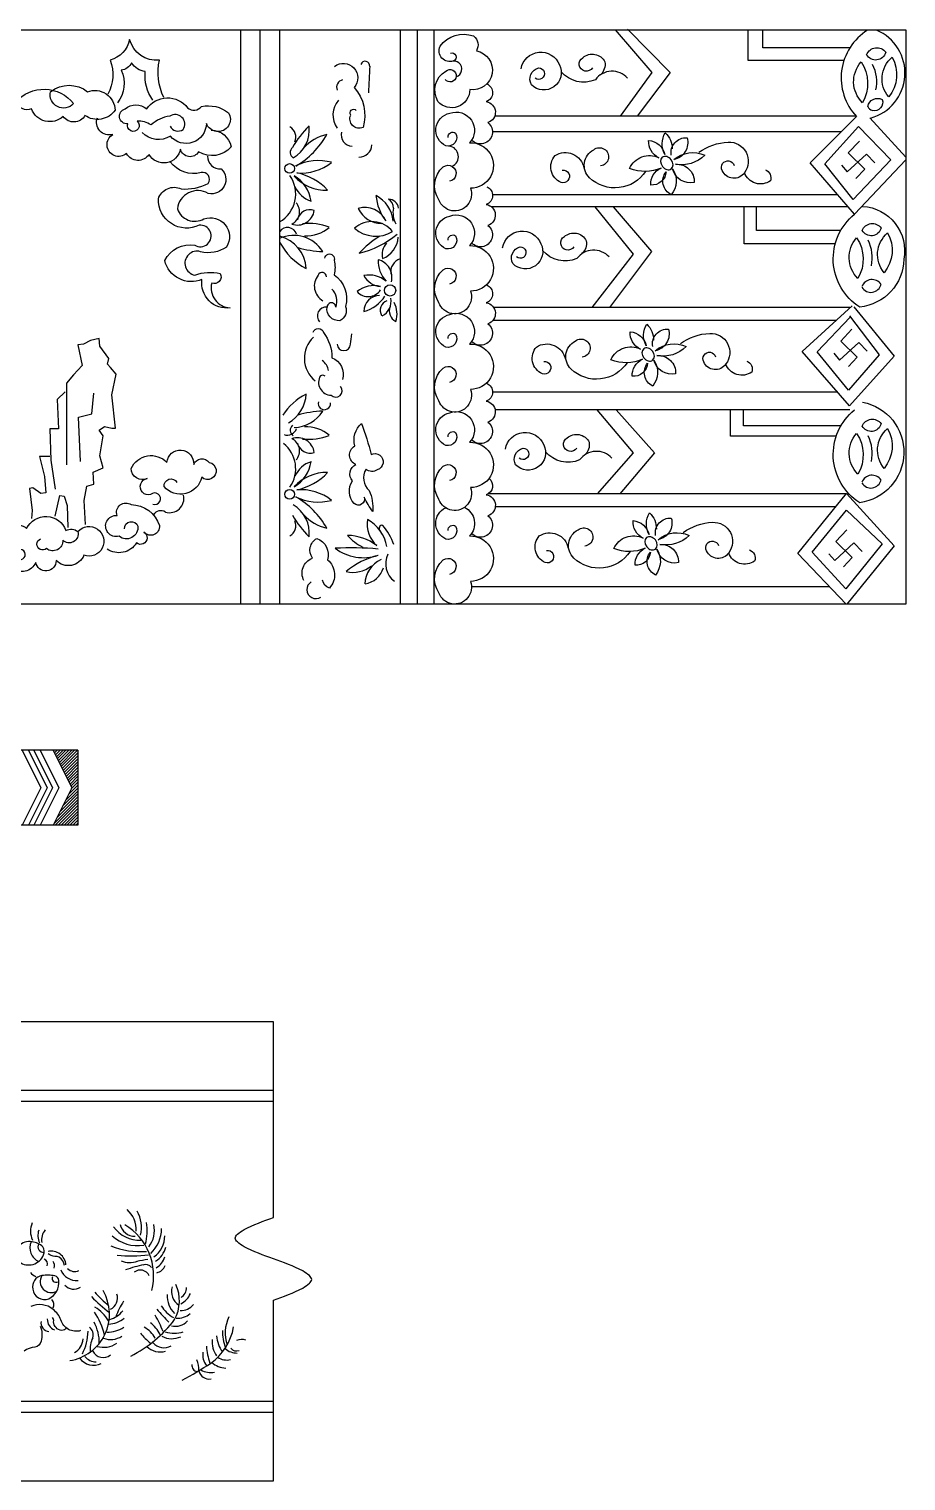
# Model space of a CAD drawing. Extents: x -66030 to 95157, y -13132 to 45879.
# Drawn here: x -40312 to -39549, y 3400 to 4665 of the extents above; entities that cross this region are included whole.
import ezdxf

# ---------------------------------------------------------------- set-up
doc = ezdxf.new("R2010")
doc.units = 0
doc.header["$LTSCALE"] = 100
doc.header["$MEASUREMENT"] = 0
for name, color, linetype in [('3', 11, 'CONTINUOUS'), ('4', 121, 'CONTINUOUS'), ('BH', 21, 'CONTINUOUS')]:
    doc.layers.add(name, color=color, linetype=linetype)

# ---------------------------------------------------------------- blocks, each defined once
blk = doc.blocks.new('A$C08F46242')
at = {"layer": '3'}
for p, q in [((1963.8, 500), (1963.8, 0)), ((1980.9, 500), (1980.9, 0)), ((1998, 500), (1998, 0)), ((2103, 500), (2103, 0)), ((2117.7, 500), (2117.7, 0)), ((2132.3, 500), (2132.3, 0))]:
    blk.add_line(p, q, dxfattribs=at)
for points in [[(2146.7, 479.9, -0.978401), (2149.3, 472.9, -0.652992), (2137.7, 485.8, -0.334643), (2166.9, 494.8, -0.382986), (2169.3, 481.8, -0.987092), (2163.6, 448.2, -0.698473), (2135.8, 437.8, -0.410562), (2142.7, 464.2, -2.566179), (2142, 456.9)], [(1897.3, 441.2, -0.175038), (1893.3, 473.7, -0.369752), (1867.4, 491.7, -0.276229), (1850.4, 473.7, -0.226228), (1848.4, 444.2, -0.226228)], [(2208.3, 466.2, -0.756054), (2241.6, 469.8, -0.855662), (2217.2, 452.3, -0.486193), (2223.6, 467, -1.428816), (2220.4, 458.1)], [(1887.6, 438.9, -0.187737), (1881, 463.8, -0.218244), (1869, 471.4, -0.266655), (1860, 465.1, -0.287202), (1856.7, 436.5, -0.287202)], [(2045.8, 468.3, -0.914276), (2062.9, 450, -0.262098), (2070.6, 415.2, -0.689883), (2059.9, 425.9, -0.922883), (2064.7, 430)], [(2270.4, 467, -1.280522), (2262.1, 475.9, -0.495408), (2281.2, 472.2, -0.246554), (2277.4, 461)], [(2301, 458.1, 0.476665), (2272.9, 456.7, -0.331254), (2243.2, 463.7, -0.331254)], [(2178.4, 453.1, -0.677784), (2177.9, 437.6, -0.789048), (2179.3, 419.3, -1.091328), (2165.2, 404.2, -0.704761)], [(1902.6, 416.3, 0.464601), (1913.9, 413.3, 0.830217), (1902.3, 424.9, 0.155749), (1886, 417.3, 0.154893), (1874, 420.6, -1.825228), (1865.7, 418.3, -0.917593), (1863.4, 431.2, -0.380437), (1882.3, 431.2, -0.515901), (1917.9, 432.2, 0.434055), (1929.9, 433.5, -0.21567), (1953.5, 427.9, -1.104137), (1934.2, 418.6, -0.69824), (1902.9, 407.6, -0.35758), (1878.3, 410.6, -0.35758)], [(2510.2, 433.4, -0.504575), (2522.6, 439.5, -0.615135), (2514.1, 429.9)], [(1938.5, 412.9, -0.349746), (1955.8, 398.3, -0.376877), (1927.5, 394, -0.678432), (1911.6, 396.3, -0.70255), (1884.3, 391.7, -0.575698), (1864.7, 392.4, -1.091011), (1852.7, 409, -0.624189), (1839.4, 423.6)], [(2144.8, 406.5, -0.683012), (2151.2, 410.2, -0.66279), (2142.8, 399.1, -0.734734), (2146.2, 427.5, -0.795134), (2163.4, 401.8, -1.030744), (2164.1, 362.2, -1.009364), (2136.7, 352.1, -0.378765), (2140.4, 380.8, -1.278642), (2145.8, 368.3, -1.278642)], [(2339, 390.9, -0.485572), (2352.7, 406.1, -0.445644), (2341.2, 387.2, -0.29228), (2368.2, 390.9, -0.247903), (2342.7, 383.1, -0.449031), (2359, 367.2, -0.404336), (2340.1, 379.1, -0.32333), (2339, 356.5, -0.47526), (2334.5, 376.5, -0.423481), (2321.2, 365, -0.309006), (2330.1, 379.8, -0.202973), (2302.7, 379.4, -0.427638), (2328.2, 388.7, -0.307938), (2319.3, 403.9, -0.324989), (2333.4, 391.7, -0.269612), (2333.8, 410.5, -0.216639), (2339.7, 396.5)], [(2244.1, 378, -1.258875), (2243, 367.2, -0.507955), (2237.8, 390.6, -0.53132), (2263, 379.8)], [(2316.7, 376.9, -0.466596), (2267.8, 371.3, -0.509378), (2271.5, 395.7, -1.325691), (2277.5, 381.7)], [(2363.1, 393.5, -0.14276), (2388.6, 402.4, -0.637607), (2402.7, 375.7, -0.597691), (2383.4, 377.6, -1.115961), (2393.8, 382)], [(1935.1, 390.1, 0.424142), (1947, 379, -0.781195), (1935.9, 357.7, 0.543895), (1909, 344.2, 0.473151), (1932, 335.5, -0.715045), (1951.8, 311, -0.219957), (1929.2, 306.9, 1.065821), (1924.2, 286.5, -0.154244), (1946.3, 287.8, -0.706199), (1938.9, 279.6, 0.477703), (1954.9, 258, -0.498992), (1930.4, 282.6, -0.459681), (1898, 299.2, -0.324869), (1924.1, 312.6, 1.388545), (1928, 330, -0.56692), (1892.4, 352.9, -0.459639), (1912.2, 361.6, 0.14112), (1935.9, 366.4, 0.678986), (1929.6, 375.8, -0.313802), (1902.7, 385.3)], [(2420.9, 378.3, -0.405765), (2425.3, 368.7, -0.499521), (2402.7, 375.7, -0.499521)], [(2178.4, 363.5, -0.677784), (2177.9, 348, -0.789048), (2179.3, 329.8, -1.091328), (2165.2, 314.6, -0.704761)], [(2505.6, 346.3, -0.45526), (2541.5, 300.4, -0.379331), (2503.1, 258.7, -0.513752), (2498.6, 339.5)], [(2144.8, 316.9, -0.683012), (2151.2, 320.6, -0.66279), (2142.8, 309.5, -0.734734), (2146.2, 337.9, -0.795134), (2163.4, 312.2, -1.030744), (2164.1, 272.6, -1.009364), (2136.7, 262.5, -0.378765), (2140.4, 291.2, -1.278642), (2145.8, 278.7, -1.278642)], [(2192.1, 310.4, -0.756054), (2225.5, 313.9, -0.855662), (2201, 296.5, -0.486193), (2207.4, 311.2, -1.428816), (2204.2, 302.3)], [(2254.2, 311.2, -1.280522), (2245.9, 320.1, -0.495408), (2265, 316.4, -0.246554), (2261.2, 305.2)], [(2037.4, 301.3, -1.116322), (2045.4, 299.4, -0.134032), (2045.4, 286.9, -0.320048), (2055.4, 259.2, -0.395248), (2050.4, 246.8, -0.47796), (2039.3, 258.7, 0.671178), (2032.7, 245.7)], [(2284.9, 302.3, 0.476665), (2256.8, 300.9, -0.331254), (2227, 307.9, -0.331254)], [(2178.4, 277.9, -0.677784), (2177.9, 262.4, -0.789048), (2179.3, 244.1, -1.091328), (2165.2, 228.9, -0.704761)], [(2144.8, 231.3, -0.683012), (2151.2, 235, -0.66279), (2142.8, 223.8, -0.734734), (2146.2, 252.2, -0.795134), (2163.4, 226.5, -1.030744), (2164.1, 187, -1.009364), (2136.7, 176.9, -0.378765), (2140.4, 205.6, -1.278642), (2145.8, 193.1, -1.278642)], [(2322.8, 224.3, -0.485572), (2336.5, 239.5, -0.445644), (2325, 220.6, -0.29228), (2352.1, 224.3, -0.247903), (2326.5, 216.5, -0.449031), (2342.8, 200.6, -0.404336), (2323.9, 212.4, -0.32333), (2322.8, 189.8, -0.47526), (2318.4, 209.8, -0.423481), (2305, 198.4, -0.309006), (2313.9, 213.2, -0.202973), (2286.5, 212.8, -0.427638), (2312.1, 222.1, -0.307938), (2303.2, 237.2, -0.324989), (2317.2, 225, -0.269612), (2317.6, 243.9, -0.216639), (2323.5, 229.8)], [(2027.1, 236.7, -0.773453), (2036.2, 236.4, -0.166114), (2043.5, 214.6, -0.39051), (2052.6, 195.7)], [(2300.6, 210.2, -0.466596), (2251.7, 204.7, -0.509378), (2255.4, 229.1, -1.325691), (2261.3, 215)], [(2346.9, 226.9, -0.14276), (2372.5, 235.8, -0.637607), (2386.5, 209.1, -0.597691), (2367.3, 210.9, -1.115961), (2377.6, 215.4)], [(2227.9, 211.3, -1.258875), (2226.8, 200.6, -0.507955), (2221.6, 223.9, -0.53132), (2246.8, 213.2)], [(2404.7, 211.7, -0.405765), (2409.1, 202.1, -0.499521), (2386.5, 209.1, -0.499521)], [(2178.4, 192.2, -0.677784), (2177.9, 176.7, -0.789048), (2179.3, 158.5, -1.091328), (2165.2, 143.3, -0.704761)], [(2144.8, 145.6, -0.683012), (2151.2, 149.4, -0.66279), (2142.8, 138.2, -0.734734), (2146.2, 166.6, -0.795134), (2163.4, 140.9, -1.030744), (2164.1, 101.4, -1.009364), (2136.7, 91.2, -0.378765), (2140.4, 120, -1.278642), (2145.8, 107.5, -1.278642)], [(2505.6, 175.9, -0.848576), (2503.1, 88.3, -0.513752), (2498.6, 169.1)], [(2194.6, 135, -0.756054), (2228, 138.6, -0.855662), (2203.5, 121.2, -0.486193), (2209.9, 135.8, -1.428816), (2206.7, 127)], [(2256.7, 135.8, -1.280522), (2248.4, 144.7, -0.495408), (2267.5, 141, -0.246554), (2263.7, 129.9)], [(1887.5, 87.1, 1.836467), (1885.7, 95.3, -1.06124), (1882.8, 109.4, -0.53913), (1868.7, 118.1, -0.53399), (1899.8, 123.4, -0.98489), (1923.2, 121.7, -0.573369), (1936.7, 123.4, -1.322578), (1930.2, 110.5, -0.61449), (1897.4, 102.3, -0.829448), (1908.6, 105.9)], [(2287.3, 127, 0.476665), (2259.2, 125.6, -0.331254), (2229.5, 132.6, -0.331254)], [(2180.3, 109.5, -0.584884), (2177.9, 95.2, -0.789048), (2179.3, 76.9, -1.091328), (2165.2, 61.7)], [(1685.1, 27.3, 0.350492), (1707.2, 27.9, -0.446069), (1727.7, 29.4, 0.420855), (1745.6, 34.2, -0.260547), (1768.7, 40.5, 1.952751), (1770.8, 47.3, -1.564906), (1777.7, 65.7, -0.664494), (1811.9, 64.1, -0.308029), (1822.4, 63.1, -1.915135), (1827.6, 42.6, -0.539545), (1803.4, 37.9, -0.909338), (1785.6, 36.3, -0.517901), (1765, 31.6, 0.369686), (1746.6, 25.2, -0.703875), (1730.9, 23.1, 0.362889), (1708.8, 18.9, -0.294006), (1681.9, 20.5, -0.66737), (1655.1, 23.1)], [(1862.9, 65.5, -0.864562), (1874.6, 67.8, -0.672522), (1858.2, 59.1, -1.19292), (1856.5, 77.2, -0.730301), (1868.7, 86.6, -0.32681), (1893.3, 68.4, -0.74233), (1879.9, 62.6, -1.057583), (1873.4, 53.2, -0.422435), (1847.7, 47.9, -0.422435)], [(2159, 84.3, -0.499779), (2163.4, 59.3, -1.030744), (2164.1, 19.8, -1.009364), (2136.7, 9.7, -0.378765), (2140.4, 38.4, -1.278642), (2145.8, 25.9)], [(2144.8, 64.1, -0.683012), (2151.2, 67.8, -0.66279), (2142.8, 56.6, -0.641993), (2142.6, 83.9, -0.641993)], [(2325.3, 59.8, -0.485572), (2339, 74.9, -0.445644), (2327.5, 56.1, -0.29228), (2354.6, 59.8, -0.247903), (2329, 52, -0.449031), (2345.3, 36.1, -0.404336), (2326.4, 47.9, -0.32333), (2325.3, 25.3, -0.47526), (2320.8, 45.3, -0.423481), (2307.5, 33.8, -0.309006), (2316.4, 48.7, -0.202973), (2289, 48.3, -0.427638), (2314.5, 57.5, -0.307938), (2305.7, 72.7, -0.324989), (2319.7, 60.5, -0.269612), (2320.1, 79.4, -0.216639), (2326, 65.3)], [(2303.1, 45.7, -0.466596), (2254.1, 40.1, -0.509378), (2257.8, 64.6, -1.325691), (2263.8, 50.5)], [(2349.4, 62.4, -0.14276), (2374.9, 71.2, -0.637607), (2389, 44.6, -0.597691), (2369.8, 46.4, -1.115961), (2380.1, 50.9)], [(1822.4, 63.1, -0.764974), (1809.2, 55.7, -0.659175), (1795, 48.4, -1.201198), (1789.8, 56.8, -1.201198)], [(2019.2, 20.4, -0.45746), (2026.5, 40, -0.435492), (2030.4, 57.2, -0.389989), (2039.8, 38.5, -0.430076), (2041.3, 14, -0.295401), (2035.4, 20.9)], [(2230.4, 46.8, -1.258875), (2229.3, 36.1, -0.507955), (2224.1, 59.4, -0.53132), (2249.3, 48.7)], [(2407.2, 47.2, -0.405765), (2411.6, 37.5, -0.499521), (2389, 44.6, -0.499521)]]:
    blk.add_lwpolyline(points, format="xyb", dxfattribs=at)
for points in [[(2290.2, 500), (2322, 463), (2294.5, 424.9)], [(2301, 500.8), (2338.1, 463), (2309.2, 424.9)], [(2489.2, 473.3), (2406, 473.3), (2406, 500)], [(2494.4, 484.4), (2418.8, 484.4), (2418.8, 500)], [(2500.2, 424.9), (2185.2, 424.9)], [(2543.3, 387), (2498.6, 339.5), (2460, 384.3), (2500.3, 424.6)], [(2511.8, 423.4), (2543.3, 389.1)], [(2487.3, 411.2), (2183.3, 411.2)], [(2501.9, 416), (2530.3, 386.8), (2497.4, 352.3), (2472.7, 383.5), (2501.9, 416)], [(2502.8, 403.2), (2493.1, 392.9), (2507.4, 378.9), (2499.8, 370.8)], [(2487.1, 382.4), (2492.2, 376.4), (2509, 391.8), (2516.2, 384.2)], [(2484.1, 356.4), (2183.4, 356.4)], [(2493.1, 346), (2182.4, 346)], [(2272.3, 346), (2305.8, 304.7), (2269.9, 258.2)], [(2288.5, 346), (2321.9, 307.2), (2285.3, 258.2)], [(2481.7, 313.8), (2402.5, 313.8), (2402.5, 346)], [(2486.6, 325.5), (2413.2, 325.5), (2413.2, 346)], [(2494.5, 258.2), (2184.4, 258.2)], [(2498, 258.8), (2533, 216), (2494.3, 172.6), (2453, 220.1), (2496.4, 259.9)], [(2482.2, 246.9), (2183.5, 246.9)], [(2494.3, 251), (2519.9, 217), (2493.2, 186.2), (2466, 219.6), (2494.8, 249.9)], [(1829, 69.4), (1827.9, 90.2), (1830, 102.8), (1836.1, 104.4), (1835.5, 114.8), (1844.3, 118.7), (1841.5, 129), (1844.3, 146.5), (1841, 151.5), (1845.4, 154.7), (1851.9, 153.1), (1855.2, 153.1), (1851.9, 182.1), (1855.8, 200.1), (1850.8, 206.1), (1848.1, 208.9), (1849.2, 213.8), (1841.5, 224.7), (1841, 231.3), (1833.3, 229.6), (1827.3, 226.4), (1822.4, 225.8), (1826.2, 207.8), (1818.6, 199.6), (1812.5, 192.5), (1812.5, 121.4)], [(2480.5, 218.5), (2485.5, 212.5), (2502.4, 227.9), (2509.5, 220.3)], [(2496.1, 239.4), (2486.5, 229.1), (2500.8, 215), (2493.2, 206.9)], [(1811.4, 184.8), (1804.3, 178.3), (1805.4, 152.6), (1797.8, 152.6), (1798.9, 125.2), (1802.7, 100.1)], [(1824.6, 124.1), (1822.9, 162.9), (1834.4, 165.7), (1836.1, 183.7)], [(2484, 184.5), (2183.5, 184.5)], [(2494.6, 169.2), (2195.4, 169.2), (2185.7, 169.2)], [(2274.3, 169.2), (2305.9, 131.8), (2274.4, 95.9)], [(2291.1, 169.2), (2324.4, 131.8), (2294.3, 95.9)], [(2482.5, 146.3), (2390.6, 146.3), (2390.6, 169.2)], [(2487.3, 155.2), (2401.8, 155.2), (2401.8, 169.2)], [(1797.8, 128.5), (1789, 128.5), (1793.4, 111), (1794.5, 96.8), (1790.1, 96.2), (1783, 101.2), (1780.2, 100.6), (1782.4, 81.5), (1781.9, 74.4)], [(1802.7, 76.6), (1806.5, 94.6), (1810.3, 94), (1813.1, 85.8), (1813.6, 66.7)], [(2491.3, 95.9), (2179.4, 95.9)], [(2491.3, 0), (2449.3, 44.1), (2491.6, 96.3)], [(2491.6, 96.3), (2533, 50.8), (2491.9, 0)], [(2482.1, 84.6), (2185.8, 84.6)], [(2491.6, 81.7), (2522.5, 52.4), (2491.1, 13.2), (2461.8, 45.1), (2491.6, 81.7)], [(2491.9, 64.8), (2482.2, 54.5), (2496.5, 40.5), (2488.9, 32.4)], [(2476.2, 43.9), (2481.3, 37.9), (2498.1, 53.4), (2505.3, 45.8)], [(2477, 15), (2165, 15)]]:
    blk.add_lwpolyline(points, dxfattribs=at)
for points in [[(2525.7, 480.6, -0.679549), (2509.1, 478.5, -0.595466)], [(2504.3, 472.2, -0.289166), (2505.4, 436.7, -0.397149)], [(2528.3, 441.7, -0.414005), (2531.3, 476.3, -0.308867)], [(1818.5, 435.9, -0.778131), (1798.5, 446.2, -0.350487), (1830.8, 446.2, -0.51655), (1854.7, 430.2, -0.422416), (1828.5, 425.6, -0.544313), (1809.5, 424.6, -0.525796), (1781.9, 431.2, -0.396465), (1768.3, 437.2, -0.473175)], [(2521.7, 327.5, -0.679549), (2505.2, 325.4, -0.595466)], [(2500.4, 319, -0.289166), (2501.5, 283.6, -0.397149)], [(2524.3, 288.6, -0.414005), (2527.4, 323.2, -0.308867)], [(2073.2, 117.5, 0.367875), (2076.1, 98.9, -0.118418), (2079.1, 80.7, -0.055409), (2071.7, 93, -0.776559), (2062.9, 87.6, -0.350151), (2061.4, 107.2, -0.499463), (2064.3, 121.5, -0.606203), (2063.4, 137.7, -0.277186), (2069.2, 157.3, -0.032072), (2077.6, 130.3, -1.094949), (2083, 117, -0.359001)], [(2521.7, 157.1, -0.679549), (2505.2, 155, -0.595466)], [(2524.3, 118.2, -0.414005), (2527.4, 152.8, -0.308867)], [(2500.4, 148.7, -0.289166), (2501.5, 113.2, -0.397149)]]:
    blk.add_lwpolyline(points, format="xyb", close=True, dxfattribs=at)
for centre, radius in [((2006.7, 379.4), 4.22), ((2094.2, 273.2), 4.92), ((2006.7, 95.6), 4.22)]:
    blk.add_circle(centre, radius, dxfattribs=at)
for centre, radius, start, end in [((2535.9, 458.3), 49, 121.9591, 223.3738), ((2501.9, 462.5), 40.6, 285.2353, 66.9319), ((2072.5, 468.8), 3.96, 352.8375, 161.1946), ((6452.9, 232.2), 4382.8, 176.9112, 177.2124), ((2149.7, 466), 6.93, 286.2715, 111.9081), ((2484, 454.8), 33.9, 348.0027, 26.5361), ((2053.8, 450.3), 6.25, 98.5764, 205.2382), ((2063.3, 426), 18.9, 137.471, 216.9388), ((2515.6, 435.6), 5.87, 201.8317, 254.9496), ((2001.7, 406.7), 10.4, 336.7462, 59.2207), ((2084.3, 354.5), 86.7, 134.4433, 150.0596), ((1995.7, 412.8), 28.1, 300.2498, 7.1631), ((1975.9, 444.3), 72.4, 299.9093, 330.7814), ((2047.8, 370.7), 39.3, 102.9022, 137.1928), ((2061.7, 408.9), 10.2, 167.7127, 266.9421), ((2013, 393.4), 5.78, 132.0198, 236.785), ((2067.2, 400.4), 11.1, 269.2457, 357.6094), ((2144.5, 389.8), 9.16, 292.7972, 82.6733), ((2031.9, 340.4), 45.8, 75.6642, 115.8747), ((2016.6, 418.2), 42.8, 265.1468, 308.4691), ((1983.9, 357.2), 28.1, 300.1064, 34.6308), ((2039, 399.4), 39, 223.166, 271.1398), ((1995.9, 347), 29.7, 7.801, 60.4732), ((2002.6, 325.9), 50.8, 42.9278, 78.1125), ((2032.7, 373.3), 23.5, 204.3228, 251.7513), ((2125.6, 359.8), 43.9, 185.2148, 216.5265), ((2069.4, 331.4), 27.4, 4.6867, 62.7384), ((2003.6, 341.7), 11.8, 294.4798, 42.0506), ((2013.5, 344.9), 14.8, 250.3135, 352.1708), ((2024.5, 332.1), 11.4, 71.1071, 166.2637), ((2072.1, 325.2), 20.2, 24.8312, 106.1907), ((2087, 354.2), 22.7, 205.2844, 269.6896), ((2088.7, 345.4), 8.32, 356.6463, 60.6156), ((2092.6, 343.5), 9.09, 8.5949, 88.7578), ((2117.2, 341), 20.5, 169.0096, 208.4975), ((2023.2, 282.7), 48.9, 68.3785, 96.1042), ((2078.5, 310.3), 22.8, 38.4882, 131.791), ((2004.8, 319.7), 8.28, 17.2258, 144.4638), ((2010.2, 291.2), 29.9, 31.9517, 114.0631), ((1990.4, 290.5), 30.8, 3.3529, 75.598), ((2020.9, 352.3), 31.6, 267.9196, 310.0437), ((2081.7, 348.5), 28.1, 228.9278, 301.3514), ((2049.6, 382.1), 78.5, 282.9338, 310.1574), ((2124.7, 253.9), 77.3, 120.803, 138.0941), ((2079.3, 321.4), 22.1, 292.0139, 355.2447), ((2480.1, 301.7), 33.9, 348.0027, 26.5361), ((2045.4, 340), 53.5, 207.626, 242.9755), ((2038.3, 393.7), 86.7, 253.5256, 268.165), ((2102, 304.3), 14.8, 137.4658, 193.0231), ((2109.5, 299), 25.8, 177.9891, 223.3919), ((2079.9, 284.5), 15.9, 345.6595, 76.3109), ((2106.8, 289.2), 12.1, 108.4229, 189.1641), ((2042.8, 277), 14.6, 140.1757, 241.0813), ((2035.1, 285.2), 3.7, 356.8572, 161.3898), ((2075.4, 261.7), 24.9, 52.0833, 99.3778), ((2087.3, 294.7), 18.1, 208.0971, 265.2149), ((2512.8, 280.6), 9.11, 210.7452, 346.4675), ((2513.8, 273.3), 9.35, 33.3366, 159.8757), ((2032.7, 263.9), 15.1, 339.6598, 44.1372), ((2080.2, 254), 23.4, 76.0774, 129.1685), ((2075.1, 280.7), 12.9, 221.4074, 326.4763), ((2085.1, 254.9), 13.8, 90.1568, 179.7945), ((2062.8, 285.9), 32.2, 285.5324, 326.7376), ((2080.8, 263.9), 14.3, 296.3164, 10.5145), ((2043.1, 258.7), 3.74, 359.3355, 180.6645), ((2094.1, 255.9), 8.57, 108.4108, 211.8476), ((2103.9, 255.4), 10.4, 158.6056, 242.8779), ((2079.4, 252.8), 20.8, 341.4422, 28.295), ((2044.7, 214.2), 25.2, 133.2787, 231.4578), ((1999.1, 239.3), 61.9, 347.8688, 356.4114), ((2053.9, 226.4), 5.67, 180.9828, 359.0172), ((2026.3, 200.3), 14.7, 11.8419, 53.6729), ((2043.2, 193.2), 11.3, 149.7704, 268.3802), ((2035.2, 195), 4.25, 56.7013, 114.5087), ((2045.4, 135.1), 53.5, 117.0245, 146.6829), ((1990.4, 184.6), 30.8, 299.7348, 356.6471), ((2046.8, 185.8), 5.58, 224.8539, 40.5162), ((2010.2, 183.8), 29.9, 270.7021, 328.0483), ((2038.3, 81.4), 86.7, 91.835, 106.4744), ((2036.9, 174.6), 5.35, 162.4371, 7.1829), ((2004.8, 155.3), 8.28, 248.8297, 342.7742), ((2013, 151.4), 5.78, 132.0198, 236.785), ((2020.9, 122.8), 31.6, 49.9563, 92.0804), ((1983.9, 117.9), 28.1, 325.3692, 51.4988), ((2013.5, 130.1), 14.8, 7.8292, 109.6865), ((2003.6, 133.4), 11.8, 317.9494, 65.5202), ((2024.5, 142.9), 11.4, 193.7363, 288.8929), ((2023.2, 192.4), 48.9, 263.8958, 291.6215), ((2480.1, 131.3), 33.9, 348.0027, 26.5361), ((1995.9, 128.1), 29.7, 299.5268, 352.199), ((2039, 75.6), 39, 88.8602, 136.834), ((2032.7, 101.7), 23.5, 108.2487, 155.6772), ((2002.6, 149.2), 50.8, 281.8875, 317.0722), ((2512.8, 110.2), 9.11, 210.7452, 346.4675), ((2513.8, 102.9), 9.35, 33.3366, 159.8757), ((1902.2, 92.1), 12.5, 253.1685, 12.3778), ((1975.9, 30.7), 72.4, 29.2186, 60.0907), ((2031.9, 134.7), 45.8, 244.1253, 284.3358), ((2016.6, 56.8), 42.8, 51.5309, 94.8532), ((1894.5, 73.7), 7.64, 57.5427, 147.4943), ((2084.3, 120.6), 86.7, 209.9404, 225.5567), ((1995.7, 62.2), 28.1, 352.8369, 59.7502), ((2047.8, 104.4), 39.3, 222.8072, 257.0978), ((2001.7, 68.3), 10.4, 300.7793, 23.2538), ((2099, 69.7), 24.9, 171.0487, 229.0348), ((2058.1, 43.9), 33.9, 10.4875, 61.1209), ((2087.2, 66), 2.6, 75.8512, 235.2243), ((2049.5, 35), 50.8, 19.2573, 41.2076), ((2056.4, 16.6), 43.2, 52.5791, 89.1665), ((2090.6, 90.1), 45.2, 222.0184, 243.4206), ((2060.9, -197.3), 246.3, 84.6626, 93.397), ((2070.8, 80.7), 40.3, 232.6057, 288.8002), ((2100.1, -24.3), 68.7, 103.7061, 130.0771), ((2095.8, 17.2), 23.5, 113.8188, 179.2868), ((2109.3, 35.1), 19, 153.704, 233.4257), ((2061.8, 52.7), 25.1, 256.2254, 309.7425), ((2068.7, 37.9), 20.7, 280.1594, 342.5897), ((2029.5, 12.6), 7.83, 120.3973, 304.038)]:
    blk.add_arc(centre, radius, start, end, dxfattribs=at)
at = {"layer": '3', "extrusion": (0, 0, -1)}
for centre in [(2335.1, 384.1), (2318.9, 217.4), (2321.4, 52.9)]:
    blk.add_ellipse(centre, major_axis=(3.89, -5), ratio=0.754448, dxfattribs=at)
at = {"layer": '4'}
blk.add_lwpolyline([(2543.3, 0), (0, 0), (0, 500), (2543.3, 500)], close=True, dxfattribs=at)
blk = doc.blocks.new('A$C67C823C9')
at = {"layer": '3'}
for p, q in [((0, 65.3), (0, 0)), ((1101.2, 65.3), (0, 65.3)), ((21.6, 65.3), (5.3, 32.6)), ((32.8, 65.3), (16.5, 32.6)), ((38.4, 65.3), (22.1, 32.6)), ((43, 65.3), (26.7, 32.6)), ((48.6, 65.3), (32.3, 32.6)), ((1052.6, 65.3), (1068.9, 32.6)), ((1058.2, 65.3), (1052.6, 65.3)), ((1058.2, 65.3), (1074.5, 32.6)), ((1062.8, 65.3), (1079.1, 32.6)), ((1068.4, 65.3), (1062.8, 65.3)), ((1068.4, 65.3), (1084.7, 32.6)), ((1079.6, 65.3), (1095.9, 32.6)), ((1101.2, 65.3), (1079.6, 65.3)), ((1101.2, 65.3), (1101.2, 0)), ((5.3, 32.6), (21.6, 0)), ((16.5, 32.6), (32.8, 0)), ((22.1, 32.6), (38.4, 0)), ((26.7, 32.6), (43, 0)), ((32.3, 32.6), (48.6, 0)), ((1068.9, 32.6), (1052.6, 0)), ((1074.5, 32.6), (1058.2, 0)), ((1079.1, 32.6), (1062.8, 0)), ((1084.7, 32.6), (1068.4, 0)), ((1095.9, 32.6), (1079.6, 0)), ((0, 0), (21.6, 0)), ((1101.2, 0), (0, 0)), ((32.8, 0), (38.4, 0)), ((43, 0), (48.6, 0)), ((1058.2, 0), (1052.6, 0)), ((1068.4, 0), (1062.8, 0)), ((1101.2, 0), (1079.6, 0))]:
    blk.add_line(p, q, dxfattribs=at)
at = {"layer": 'BH'}
for p, q in [((0, 61.4), (3.9, 65.3)), ((0, 46.1), (19.1, 65.3)), ((0, 48.7), (16.6, 65.3)), ((0, 51.2), (14, 65.3)), ((0, 53.8), (11.5, 65.3)), ((0, 56.3), (9, 65.3)), ((0, 58.8), (6.4, 65.3)), ((0, 63.9), (1.3, 65.3)), ((0, 43.6), (21.5, 65.1)), ((1080, 64.6), (1080.6, 65.3)), ((1080.8, 62.9), (1083.2, 65.3)), ((1081.7, 61.2), (1085.7, 65.3)), ((1082.5, 59.5), (1088.3, 65.3)), ((1083.3, 57.8), (1090.8, 65.3)), ((1084.2, 56.1), (1093.4, 65.3)), ((1085, 54.4), (1095.9, 65.3)), ((1085.9, 52.7), (1098.4, 65.3)), ((1086.7, 51), (1101, 65.3)), ((0, 41), (19, 60)), ((0, 38.5), (16.4, 54.9)), ((1087.6, 49.3), (1101.2, 62.9)), ((1088.4, 47.6), (1101.2, 60.4)), ((1089.3, 45.9), (1101.2, 57.8)), ((1090.1, 44.2), (1101.2, 55.3)), ((1091, 42.5), (1101.2, 52.8)), ((0, 35.9), (13.9, 49.8)), ((0, 33.4), (11.3, 44.7)), ((0, 30.8), (8.8, 39.6)), ((1091.8, 40.8), (1101.2, 50.2)), ((1092.7, 39.1), (1101.2, 47.7)), ((1093.5, 37.4), (1101.2, 45.1)), ((1094.4, 35.7), (1101.2, 42.6)), ((1095.2, 34), (1101.2, 40)), ((0, 28.3), (6.2, 34.5)), ((0, 25.7), (5.8, 31.6)), ((0, 23.2), (6.7, 29.9)), ((0, 20.7), (7.5, 28.2)), ((0, 18.1), (8.4, 26.5)), ((1085.3, 11.4), (1101.2, 27.3)), ((1087.9, 16.5), (1101.2, 29.8)), ((1090.4, 21.6), (1101.2, 32.4)), ((1093, 26.7), (1101.2, 34.9)), ((1095.5, 31.8), (1101.2, 37.5)), ((0, 15.6), (9.2, 24.8)), ((0, 13), (10.1, 23.1)), ((0, 10.5), (10.9, 21.4)), ((0, 7.9), (11.8, 19.7)), ((0, 5.4), (12.6, 18)), ((0, 2.8), (13.5, 16.3)), ((0, 0.3), (14.3, 14.6)), ((2.3, 0), (15.2, 12.9)), ((1080.2, 1.2), (1101.2, 22.2)), ((1081.6, 0), (1101.2, 19.7)), ((1082.8, 6.3), (1101.2, 24.8)), ((1084.1, 0), (1101.2, 17.1)), ((1086.7, 0), (1101.2, 14.6)), ((4.8, 0), (16, 11.2)), ((7.3, 0), (16.8, 9.5)), ((9.9, 0), (17.7, 7.8)), ((12.4, 0), (18.5, 6.1)), ((15, 0), (19.4, 4.4)), ((17.5, 0), (20.2, 2.7)), ((20.1, 0), (21.1, 1)), ((1089.2, 0), (1101.2, 12)), ((1091.7, 0), (1101.2, 9.5)), ((1094.3, 0), (1101.2, 6.9)), ((1096.8, 0), (1101.2, 4.4)), ((1099.4, 0), (1101.2, 1.8))]:
    blk.add_line(p, q, dxfattribs=at)
blk = doc.blocks.new('A$C51F746CF')
at = {"layer": '3'}
for points in [[(2000, 0), (2000, 157.5, 0.033865), (2025.6, 168, 0.043189), (2031.4, 172.2, 0.176583), (2033.3, 175.5, 0.176583), (2031.4, 178.8, 0.043189), (2025.6, 182.9, 0.033865), (2000, 193.5, -0.033865), (1974.4, 204, -0.043189), (1968.6, 208.2, -0.176583), (1966.7, 211.5, -0.176583), (1968.6, 214.8, -0.043189), (1974.4, 218.9, -0.033865), (2000, 229.5), (2000, 400)], [(2000, 340), (1267.1, 340, 0.445622), (1222.3, 277.2, 0.228317), (1185.5, 200, 0.228317), (1222.3, 122.8, 0.445622), (1267.1, 60), (2000, 60)], [(2000, 330.4), (1267.3, 330.4, 0.484927), (1233.4, 273.5, 0.247375), (1195.1, 200, 0.247375), (1233.4, 126.5, 0.484927), (1267.3, 69.6), (2000, 69.6)], [(1799.3, 203.8, 0.178655), (1789.8, 208.2, 0.264038), (1778.2, 204.4, 0.442381), (1778.6, 190.7, 0.480219), (1799.9, 196.8, 0.209823), (1799.3, 203.8)], [(1818.1, 187.5, 0.20889), (1813.4, 194.8, 0.15391), (1809.7, 195.6, -0.16393), (1803.9, 197.9)], [(1809.7, 178.5, 0.105911), (1798.4, 178.8, 0.434421), (1790.5, 167.1, 0.49729), (1804.4, 158.7, 0.313245), (1813.2, 174.6, 0.292882), (1809.7, 178.5)], [(1875.8, 108.8, 0.114195), (1914, 140.5, 0.232948), (1915.1, 171.2, 0.232948)], [(1832.1, 130.9, -0.417579), (1815, 140.2, 0.146561), (1808.2, 149.3, 0.294133), (1788.8, 151.9, 0.294133)], [(1819.6, 133.2, -0.250826), (1815.8, 131, -0.37212), (1808.5, 138.7, 0.284382), (1807.7, 142.4, 0.284382)], [(1796.9, 134.9, -0.166335), (1797.7, 121.7, -0.317537), (1792.3, 116.5, 0.142052), (1782.9, 113.1, 0.028388)], [(1920.5, 87.9, 0.026604), (1945.5, 102.6, 0.196315), (1965.3, 134.1, 0.196315)]]:
    blk.add_lwpolyline(points, format="xyb", dxfattribs=at)
for centre, radius, start, end in [((1858.7, 219.3), 21.9, 355.1795, 50.9165), ((1858.9, 221), 26.3, 344.8333, 31.8976), ((1807.6, 217.4), 19.1, 157.4931, 203.5217), ((1811.1, 213.6), 16.2, 162.6574, 203.0048), ((1811.4, 210), 13.3, 139.9628, 190.3273), ((1883.3, 236.8), 27.2, 214.4587, 272.3305), ((1879.4, 226.3), 13.2, 192.3747, 270.3368), ((1843.8, 178.8), 51.9, 345.4293, 58.8054), ((1848.1, 217.9), 42, 344.1095, 9.7093), ((1874.5, 217.8), 21.9, 321.0487, 14.3127), ((1872.8, 220), 29.8, 313.0066, 359.4993), ((1800.8, 203), 12.9, 155.8202, 246.7961), ((1799.9, 204), 4.94, 149.9109, 275.0338), ((1884.1, 267.9), 68.2, 247.9049, 274.6133), ((1881.8, 237.7), 32.8, 227.2892, 279.255), ((1883.1, 213.3), 22.3, 305.1847, 0.7458), ((1885.8, 209.2), 21.3, 303.1333, 345.107), ((1798.6, 188.8), 4.71, 340.9982, 69.065), ((1806.3, 187.1), 13.1, 4.7111, 101.3561), ((1803.4, 187.4), 6.09, 341.355, 39.2681), ((1875.7, 312), 116, 264.167, 277.7275), ((1875.1, 210.5), 20.3, 247.7073, 288.6271), ((1935.2, -75.1), 271.7, 99.4389, 101.4843), ((1889.1, 199.9), 16.9, 301.2846, 344.2383), ((1796.5, 187.7), 10.1, 217.3159, 251.0451), ((1806.6, 173.7), 9.62, 148.1648, 299.1892), ((1810.5, 176.2), 3.22, 148.5417, 303.3153), ((1829, 189.7), 15.3, 201.9591, 273.2701), ((1826.9, 190.7), 8.32, 222.5483, 296.126), ((1914.7, 59.1), 132.1, 101.9758, 109.2133), ((1884.1, 175.2), 8.46, 24.6044, 129.3179), ((1888.6, 181.9), 6.62, 37.7438, 111.6652), ((1896.6, 190.7), 9.49, 280.6893, 341.2973), ((1826.2, 177.6), 10.6, 221.7104, 302.5873), ((1816.6, 145.1), 40.7, 278.4663, 30.4919), ((1924.6, 164.7), 13.4, 161.1626, 239.1349), ((1913.9, 168.6), 10.5, 302.8426, 359.4711), ((1802.2, 153.6), 6.58, 334.4984, 41.4908), ((1951.4, 269.3), 154.6, 224.6803, 232.4989), ((1938.8, 251.1), 128.2, 222.5483, 230.1011), ((1852.8, 159.5), 11.4, 298.6091, 16.5587), ((1915.6, 125.3), 55.6, 145.9347, 161.703), ((1927.6, 167.9), 29.6, 211.1417, 240.1015), ((1930.9, 161.9), 23.5, 179.1914, 223.1855), ((1919, 163.3), 15, 269.3541, 320.0265), ((1911.8, 169.6), 17.1, 295.9967, 338.4556), ((1813, 140.7), 9.88, 177.8928, 247.5941), ((1798.3, 114.8), 56, 12.5747, 35.0319), ((1829.1, 123.9), 31.4, 29.7953, 60.4074), ((1855.4, 159.6), 23.1, 272.8291, 309.7646), ((1850.2, 163.9), 24.5, 287.1593, 320.0063), ((1768.4, 72.1), 147.5, 23.1989, 29.2836), ((2192.4, 408.6), 391.7, 221.3783, 223.6661), ((1914.9, 148.5), 13.8, 254.4224, 318.273), ((1916.9, 158), 16.2, 264.6655, 310.5264), ((1989.3, 128.7), 31.4, 153.3462, 198.9326), ((1805.3, 137.8), 7.71, 171.075, 264.2399), ((1795.6, 130.8), 43, 332.1292, 359.3975), ((1834.4, 127.2), 8.61, 343.5338, 50.7042), ((1808.7, 119.9), 39.7, 359.5962, 27.7871), ((1855.6, 154.8), 25.2, 268.6627, 304.0577), ((1926.1, 161.5), 53.1, 217.9829, 231.4419), ((1877.4, 114), 22.2, 27.3906, 63.1948), ((1872.7, 112.6), 32.3, 27.7472, 51.2205), ((1913.7, 153.7), 25.1, 251.8367, 288.1618), ((1991.4, 129.4), 35.7, 177.4614, 202.0608), ((1820.5, 124.1), 13.7, 296.9494, 358.3), ((1866.4, 114.2), 26, 156.1108, 184.5309), ((1852.1, 137.4), 21, 254.2191, 303.4421), ((1858.3, 139.9), 16.8, 248.261, 305.2066), ((1901.6, 128.9), 16.6, 224.836, 285.7228), ((1904.7, 128.9), 12.9, 222.3879, 298.7214), ((1911.5, 143), 19.1, 243.1274, 293.9027), ((2009.9, 123.7), 68.6, 185.345, 197.8222), ((1968.8, 121.5), 22.2, 175.5456, 214.5621), ((1977.8, 128.5), 27.4, 184.695, 216.1476), ((1968.1, 126.7), 15.3, 228.4692, 271.6657), ((1967.6, 119.1), 5.91, 216.6622, 295.039), ((1972.4, 110.5), 12.7, 73.1336, 111.3258), ((1843.5, 115.9), 15.1, 215.7404, 296), ((1845.9, 116.9), 13.2, 220.402, 269.1468), ((1851.8, 117.4), 9.9, 205.5573, 308.7827), ((1934.2, 100.4), 5.2, 170.0942, 261.4482), ((1914.3, 97.3), 20.7, 356.3161, 23.0152), ((1953.5, 109.9), 15.1, 170.9973, 218.2353), ((1959.6, 119), 20.7, 229.8802, 267.1118), ((1959.4, 119.3), 14, 235.9528, 283.3752), ((1944.1, 98), 9.34, 192.8588, 279.5935), ((1945.7, 112.6), 18.2, 240.814, 279.5001)]:
    blk.add_arc(centre, radius, start, end, dxfattribs=at)
at = {"layer": '4'}
blk.add_lwpolyline([(2000, 400), (0, 400), (0, 0), (2000, 0)], dxfattribs=at)

msp = doc.modelspace()

# ---------------------------------------------------------------- block references
at = {"layer": '3'}
for name, p in [('A$C08F46242', (-42092.2, 4164.2)), ('A$C67C823C9', (-41371.1, 3971.6)), ('A$C51F746CF', (-42099.6, 3400.5))]:
    msp.add_blockref(name, p, dxfattribs=at)

doc.saveas('drawing.dxf')
